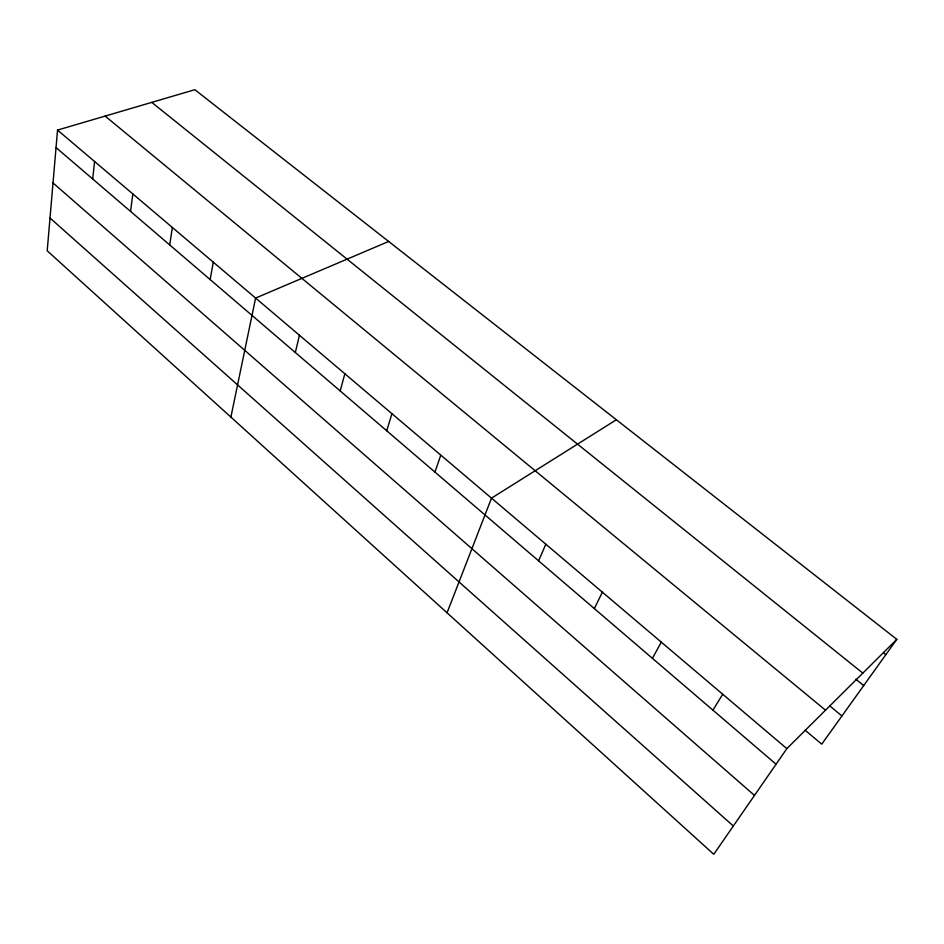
<?xml version="1.0" encoding="UTF-8"?>
<svg xmlns="http://www.w3.org/2000/svg" width="944" height="944" viewBox="0 0 944 944"><rect width="100%" height="100%" fill="white"/><g stroke="black" fill="none" stroke-linecap="round" stroke-linejoin="round"><path stroke-width="1.42" d="M57.537 130.083L47.2 250.785L713.77 854.296L786.848 748.627L896.8 639.348L194.842 89.704L57.537 130.083L786.848 748.627M92.701 178.982L94.565 161.495M130.567 211.409L132.821 193.933M169.696 244.921L172.374 227.48M210.146 279.566L213.273 262.172M230.891 417.095L255.6 298.068L388.645 241.463M295.33 352.513L299.437 335.238M340.194 390.946L344.843 373.765M386.71 430.771L391.937 413.696M434.936 472.071L440.789 455.126M447.055 612.809L491.505 498.149L616.361 419.773M538.587 560.842L545.833 544.216M594.342 608.597L602.378 592.183M652.41 658.322L661.296 642.144M712.932 710.148L722.726 694.253M896.8 639.348L821.74 744.167L805.008 730.16M883.513 652.906L885.802 654.711M151.76 102.377L862.828 673.119M855.76 679.161L863.701 685.568M829.587 705.782L841.942 715.953M105.126 116.088L825.528 710.195M56.038 147.583L776.062 764.215M53.017 182.935L754.492 795.414M50.008 217.993L733.335 826.012"/></g></svg>
